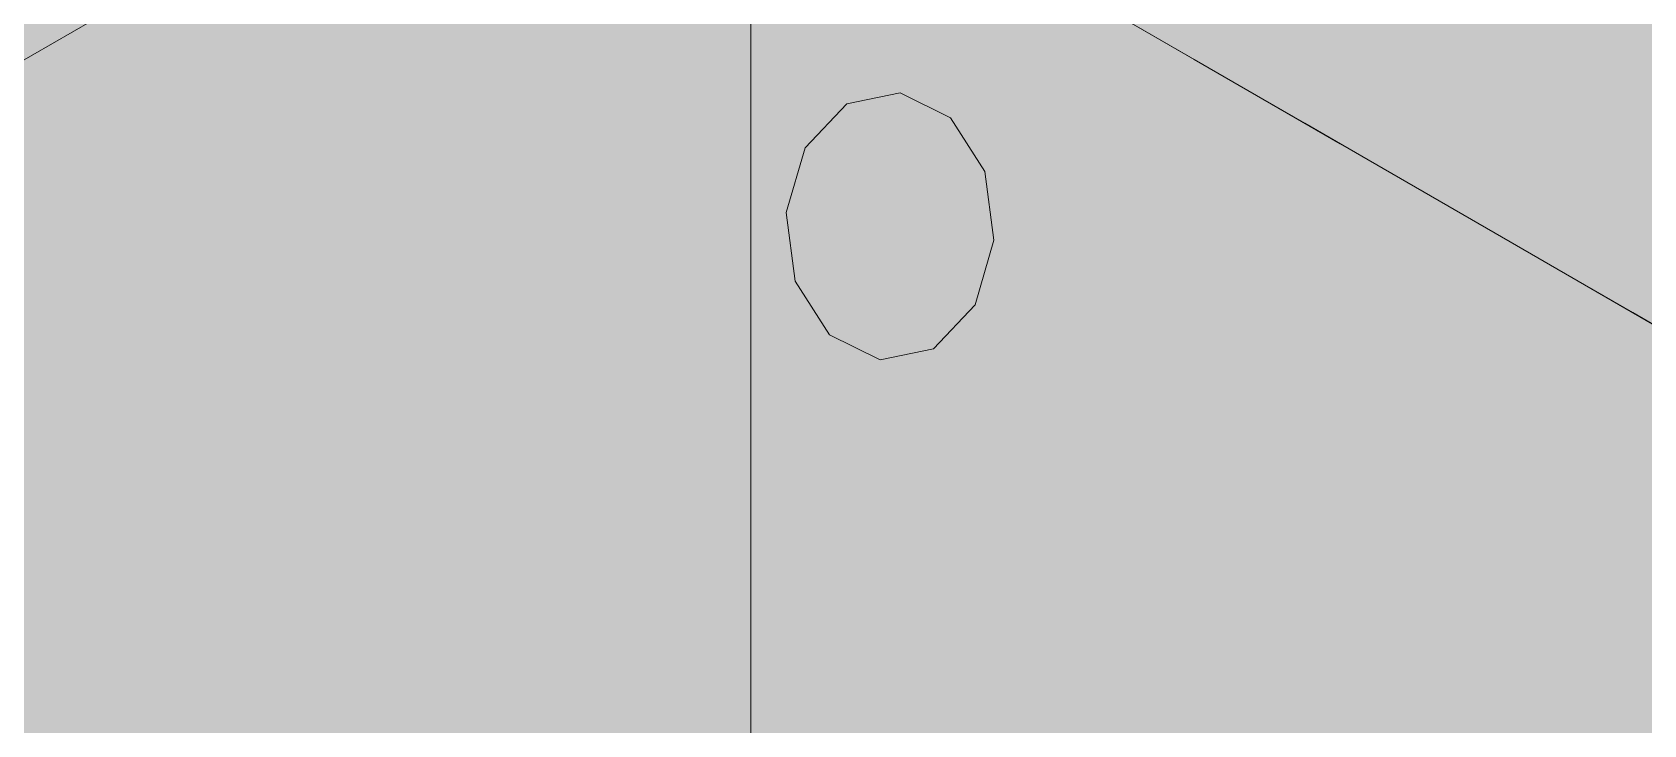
# Model space of a CAD drawing. Header units: metres. Extents: x 349021 to 349543, y 9281040 to 9281959.
# Drawn here: x 349203.5627 to 349203.7029, y 9281041.8945 to 9281041.9548 of the extents above; entities that cross this region are included whole.
import ezdxf

# ---------------------------------------------------------------- set-up
doc = ezdxf.new("R2010")
doc.units = ezdxf.units.M
doc.header["$LTSCALE"] = 0.25
doc.layers.add('ISO-3D', color=7, linetype='CONTINUOUS', lineweight=13)
doc.layers.add('ISO-3D-ARISTAS', color=250, linetype='CONTINUOUS', lineweight=13)

msp = doc.modelspace()

# ---------------------------------------------------------------- linework, layer by layer
at = {"layer": 'ISO-3D', "true_color": 0x8e8d88}
for points in [[(349203.57527, 9281041.96005), (349203.56273, 9281041.95281), (349203.57527, 9281041.97495), (349203.56273, 9281041.96771)], [(349203.56273, 9281041.95281), (349203.55019, 9281041.94557), (349203.56273, 9281041.96771), (349203.55019, 9281041.96047)]]:
    msp.add_solid(points, dxfattribs=at)
at = {"layer": 'ISO-3D', "true_color": 0x9e9d98}
for points in [[(349203.67888, 9281041.95857), (349203.69125, 9281041.95142), (349203.67888, 9281041.97346), (349203.69125, 9281041.96631)], [(349203.65606, 9281041.95685), (349203.66156, 9281041.95367), (349203.65606, 9281041.97174), (349203.66156, 9281041.96857)], [(349203.66156, 9281041.95367), (349203.67338, 9281041.94685), (349203.66156, 9281041.96857), (349203.67338, 9281041.96174)], [(349203.69125, 9281041.95142), (349203.70362, 9281041.94428), (349203.69125, 9281041.96631), (349203.70362, 9281041.95917)], [(349203.67338, 9281041.94685), (349203.67888, 9281041.94368), (349203.67338, 9281041.96174), (349203.67888, 9281041.95857)], [(349203.67888, 9281041.94368), (349203.69125, 9281041.93653), (349203.67888, 9281041.95857), (349203.69125, 9281041.95142)], [(349203.69125, 9281041.93653), (349203.70362, 9281041.92939), (349203.69125, 9281041.95142), (349203.70362, 9281041.94428)]]:
    msp.add_solid(points, dxfattribs=at)
at = {"layer": 'ISO-3D', "true_color": 0xb7aa8e}
for points in [[(349203.56333, 9281041.95822), (349203.5757, 9281041.95108), (349203.56333, 9281041.97219), (349203.5757, 9281041.96505)], [(349203.61281, 9281041.95982), (349203.62519, 9281041.95267), (349203.61281, 9281041.97323), (349203.62519, 9281041.96609)], [(349203.60044, 9281041.95886), (349203.61281, 9281041.95172), (349203.60044, 9281041.96696), (349203.61281, 9281041.95982)], [(349203.55095, 9281041.9514), (349203.56333, 9281041.94426), (349203.55095, 9281041.96537), (349203.56333, 9281041.95822)], [(349203.5757, 9281041.95108), (349203.58807, 9281041.94394), (349203.5757, 9281041.96505), (349203.58807, 9281041.9579)], [(349203.58807, 9281041.9579), (349203.60044, 9281041.95076), (349203.58807, 9281041.966), (349203.60044, 9281041.95886)], [(349203.61281, 9281041.95172), (349203.62519, 9281041.94457), (349203.61281, 9281041.95982), (349203.62519, 9281041.95267)], [(349203.56333, 9281041.94426), (349203.5757, 9281041.93711), (349203.56333, 9281041.95822), (349203.5757, 9281041.95108)], [(349203.60044, 9281041.95076), (349203.61281, 9281041.94362), (349203.60044, 9281041.95886), (349203.61281, 9281041.95172)], [(349203.58807, 9281041.94394), (349203.60044, 9281041.93679), (349203.58807, 9281041.9579), (349203.60044, 9281041.95076)], [(349203.55095, 9281041.93743), (349203.56333, 9281041.93029), (349203.55095, 9281041.9514), (349203.56333, 9281041.94426)], [(349203.5757, 9281041.93711), (349203.58807, 9281041.92997), (349203.5757, 9281041.95108), (349203.58807, 9281041.94394)], [(349203.61281, 9281041.94362), (349203.62519, 9281041.93647), (349203.61281, 9281041.95172), (349203.62519, 9281041.94457)], [(349203.60044, 9281041.93679), (349203.61281, 9281041.92965), (349203.60044, 9281041.95076), (349203.61281, 9281041.94362)], [(349203.56333, 9281041.93029), (349203.5757, 9281041.92315), (349203.56333, 9281041.94426), (349203.5757, 9281041.93711)], [(349203.58807, 9281041.92997), (349203.60044, 9281041.92283), (349203.58807, 9281041.94394), (349203.60044, 9281041.93679)], [(349203.61281, 9281041.92965), (349203.62519, 9281041.92251), (349203.61281, 9281041.94362), (349203.62519, 9281041.93647)], [(349203.55095, 9281041.92347), (349203.56333, 9281041.91632), (349203.55095, 9281041.93743), (349203.56333, 9281041.93029)], [(349203.5757, 9281041.92315), (349203.58807, 9281041.916), (349203.5757, 9281041.93711), (349203.58807, 9281041.92997)], [(349203.60044, 9281041.92283), (349203.61281, 9281041.91568), (349203.60044, 9281041.93679), (349203.61281, 9281041.92965)], [(349203.56333, 9281041.91632), (349203.5757, 9281041.90918), (349203.56333, 9281041.93029), (349203.5757, 9281041.92315)], [(349203.58807, 9281041.916), (349203.60044, 9281041.90886), (349203.58807, 9281041.92997), (349203.60044, 9281041.92283)], [(349203.61281, 9281041.91568), (349203.62519, 9281041.90854), (349203.61281, 9281041.92965), (349203.62519, 9281041.92251)], [(349203.55095, 9281041.9095), (349203.56333, 9281041.90236), (349203.55095, 9281041.92347), (349203.56333, 9281041.91632)], [(349203.5757, 9281041.90918), (349203.58807, 9281041.90204), (349203.5757, 9281041.92315), (349203.58807, 9281041.916)], [(349203.60044, 9281041.90886), (349203.61281, 9281041.90172), (349203.60044, 9281041.92283), (349203.61281, 9281041.91568)], [(349203.56333, 9281041.90236), (349203.5757, 9281041.89521), (349203.56333, 9281041.91632), (349203.5757, 9281041.90918)], [(349203.58807, 9281041.90204), (349203.60044, 9281041.89489), (349203.58807, 9281041.916), (349203.60044, 9281041.90886)], [(349203.61281, 9281041.90172), (349203.62519, 9281041.89457), (349203.61281, 9281041.91568), (349203.62519, 9281041.90854)], [(349203.55095, 9281041.89553), (349203.56333, 9281041.88839), (349203.55095, 9281041.9095), (349203.56333, 9281041.90236)], [(349203.5757, 9281041.89521), (349203.58807, 9281041.88807), (349203.5757, 9281041.90918), (349203.58807, 9281041.90204)], [(349203.60044, 9281041.89489), (349203.61281, 9281041.88775), (349203.60044, 9281041.90886), (349203.61281, 9281041.90172)], [(349203.56333, 9281041.88839), (349203.5757, 9281041.88125), (349203.56333, 9281041.90236), (349203.5757, 9281041.89521)], [(349203.58807, 9281041.88807), (349203.60044, 9281041.88093), (349203.58807, 9281041.90204), (349203.60044, 9281041.89489)], [(349203.61281, 9281041.88775), (349203.62519, 9281041.88061), (349203.61281, 9281041.90172), (349203.62519, 9281041.89457)], [(349203.55095, 9281041.88918), (349203.56333, 9281041.88204), (349203.55095, 9281041.89553), (349203.56333, 9281041.88839)], [(349203.5757, 9281041.88125), (349203.58807, 9281041.8741), (349203.5757, 9281041.89521), (349203.58807, 9281041.88807)], [(349203.60044, 9281041.88093), (349203.61281, 9281041.87378), (349203.60044, 9281041.89489), (349203.61281, 9281041.88775)]]:
    msp.add_solid(points, dxfattribs=at)
at = {"layer": 'ISO-3D', "true_color": 0xa4987f}
for points in [[(349203.65027, 9281041.95573), (349203.63773, 9281041.94849), (349203.65027, 9281041.97001), (349203.63773, 9281041.96277)], [(349203.67535, 9281041.95592), (349203.66281, 9281041.94868), (349203.67535, 9281041.97021), (349203.66281, 9281041.96297)], [(349203.70043, 9281041.95611), (349203.68789, 9281041.94887), (349203.70043, 9281041.9704), (349203.68789, 9281041.96316)], [(349203.63773, 9281041.94849), (349203.62519, 9281041.94125), (349203.63773, 9281041.96277), (349203.62519, 9281041.95553)], [(349203.66281, 9281041.94868), (349203.65027, 9281041.94144), (349203.66281, 9281041.96297), (349203.65027, 9281041.95573)], [(349203.68789, 9281041.94887), (349203.67535, 9281041.94163), (349203.68789, 9281041.96316), (349203.67535, 9281041.95592)], [(349203.71297, 9281041.94907), (349203.70043, 9281041.94183), (349203.71297, 9281041.96335), (349203.70043, 9281041.95611)], [(349203.65027, 9281041.94144), (349203.63773, 9281041.9342), (349203.65027, 9281041.95573), (349203.63773, 9281041.94849)], [(349203.67535, 9281041.94163), (349203.66281, 9281041.9344), (349203.67535, 9281041.95592), (349203.66281, 9281041.94868)], [(349203.70043, 9281041.94183), (349203.68789, 9281041.93459), (349203.70043, 9281041.95611), (349203.68789, 9281041.94887)], [(349203.63773, 9281041.9342), (349203.62519, 9281041.92696), (349203.63773, 9281041.94849), (349203.62519, 9281041.94125)], [(349203.66281, 9281041.9344), (349203.65027, 9281041.92715), (349203.66281, 9281041.94868), (349203.65027, 9281041.94144)], [(349203.68789, 9281041.93459), (349203.67535, 9281041.92735), (349203.68789, 9281041.94887), (349203.67535, 9281041.94163)], [(349203.71297, 9281041.93478), (349203.70043, 9281041.92754), (349203.71297, 9281041.94907), (349203.70043, 9281041.94183)], [(349203.65027, 9281041.92715), (349203.63773, 9281041.91991), (349203.65027, 9281041.94144), (349203.63773, 9281041.9342)], [(349203.67535, 9281041.92735), (349203.66281, 9281041.92011), (349203.67535, 9281041.94163), (349203.66281, 9281041.9344)], [(349203.70043, 9281041.92754), (349203.68789, 9281041.9203), (349203.70043, 9281041.94183), (349203.68789, 9281041.93459)], [(349203.63773, 9281041.91991), (349203.62519, 9281041.91267), (349203.63773, 9281041.9342), (349203.62519, 9281041.92696)], [(349203.66281, 9281041.92011), (349203.65027, 9281041.91287), (349203.66281, 9281041.9344), (349203.65027, 9281041.92715)], [(349203.68789, 9281041.9203), (349203.67535, 9281041.91306), (349203.68789, 9281041.93459), (349203.67535, 9281041.92735)], [(349203.71297, 9281041.9205), (349203.70043, 9281041.91326), (349203.71297, 9281041.93478), (349203.70043, 9281041.92754)], [(349203.67535, 9281041.91306), (349203.66281, 9281041.90582), (349203.67535, 9281041.92735), (349203.66281, 9281041.92011)], [(349203.70043, 9281041.91326), (349203.68789, 9281041.90602), (349203.70043, 9281041.92754), (349203.68789, 9281041.9203)], [(349203.65027, 9281041.91287), (349203.63773, 9281041.90563), (349203.65027, 9281041.92715), (349203.63773, 9281041.91991)], [(349203.68789, 9281041.90602), (349203.67535, 9281041.89878), (349203.68789, 9281041.9203), (349203.67535, 9281041.91306)], [(349203.71297, 9281041.90621), (349203.70043, 9281041.89897), (349203.71297, 9281041.9205), (349203.70043, 9281041.91326)], [(349203.63773, 9281041.90563), (349203.62519, 9281041.89839), (349203.63773, 9281041.91991), (349203.62519, 9281041.91267)], [(349203.66281, 9281041.90582), (349203.65027, 9281041.89858), (349203.66281, 9281041.92011), (349203.65027, 9281041.91287)], [(349203.70043, 9281041.89897), (349203.68789, 9281041.89173), (349203.70043, 9281041.91326), (349203.68789, 9281041.90602)], [(349203.65027, 9281041.89858), (349203.63773, 9281041.89134), (349203.65027, 9281041.91287), (349203.63773, 9281041.90563)], [(349203.67535, 9281041.89878), (349203.66281, 9281041.89154), (349203.67535, 9281041.91306), (349203.66281, 9281041.90582)], [(349203.71297, 9281041.89193), (349203.70043, 9281041.88469), (349203.71297, 9281041.90621), (349203.70043, 9281041.89897)], [(349203.63773, 9281041.89134), (349203.62519, 9281041.8841), (349203.63773, 9281041.90563), (349203.62519, 9281041.89839)], [(349203.66281, 9281041.89154), (349203.65027, 9281041.8843), (349203.66281, 9281041.90582), (349203.65027, 9281041.89858)], [(349203.68789, 9281041.89173), (349203.67535, 9281041.88449), (349203.68789, 9281041.90602), (349203.67535, 9281041.89878)], [(349203.65027, 9281041.8843), (349203.63773, 9281041.87706), (349203.65027, 9281041.89858), (349203.63773, 9281041.89134)], [(349203.67535, 9281041.88449), (349203.66281, 9281041.87725), (349203.67535, 9281041.89878), (349203.66281, 9281041.89154)], [(349203.70043, 9281041.88469), (349203.68789, 9281041.87745), (349203.70043, 9281041.89897), (349203.68789, 9281041.89173)]]:
    msp.add_solid(points, dxfattribs=at)
at = {"layer": 'ISO-3D', "true_color": 0xb0aea8}
for points in [[(349203.58781, 9281041.9673), (349203.60052, 9281041.95995), (349203.57527, 9281041.96005), (349203.58798, 9281041.95271)], [(349203.61306, 9281041.96719), (349203.62578, 9281041.95985), (349203.60052, 9281041.95995), (349203.61324, 9281041.95261)], [(349203.63832, 9281041.96709), (349203.65104, 9281041.95975), (349203.62578, 9281041.95985), (349203.6385, 9281041.95251)], [(349203.57527, 9281041.96005), (349203.58798, 9281041.95271), (349203.56273, 9281041.95281), (349203.57544, 9281041.94547)], [(349203.60052, 9281041.95995), (349203.61324, 9281041.95261), (349203.58798, 9281041.95271), (349203.6007, 9281041.94537)], [(349203.62578, 9281041.95985), (349203.6385, 9281041.95251), (349203.61324, 9281041.95261), (349203.62596, 9281041.94527)], [(349203.65104, 9281041.95975), (349203.66375, 9281041.95241), (349203.6385, 9281041.95251), (349203.65121, 9281041.94517)], [(349203.56273, 9281041.95281), (349203.57544, 9281041.94547), (349203.55019, 9281041.94557), (349203.5629, 9281041.93823)], [(349203.58798, 9281041.95271), (349203.6007, 9281041.94537), (349203.57544, 9281041.94547), (349203.58816, 9281041.93813)], [(349203.61324, 9281041.95261), (349203.62596, 9281041.94527), (349203.6007, 9281041.94537), (349203.61342, 9281041.93803)], [(349203.6385, 9281041.95251), (349203.65121, 9281041.94517), (349203.62596, 9281041.94527), (349203.63867, 9281041.93793)], [(349203.66375, 9281041.95241), (349203.67647, 9281041.94507), (349203.65121, 9281041.94517), (349203.66393, 9281041.93783)], [(349203.55019, 9281041.94557), (349203.5629, 9281041.93823), (349203.53765, 9281041.93833), (349203.55036, 9281041.93099)], [(349203.57544, 9281041.94547), (349203.58816, 9281041.93813), (349203.5629, 9281041.93823), (349203.57562, 9281041.93089)], [(349203.6007, 9281041.94537), (349203.61342, 9281041.93803), (349203.58816, 9281041.93813), (349203.60088, 9281041.93079)], [(349203.62596, 9281041.94527), (349203.63867, 9281041.93793), (349203.61342, 9281041.93803), (349203.62613, 9281041.93069)], [(349203.65121, 9281041.94517), (349203.66393, 9281041.93783), (349203.63867, 9281041.93793), (349203.65139, 9281041.93059)], [(349203.67647, 9281041.94507), (349203.68918, 9281041.93773), (349203.66393, 9281041.93783), (349203.67664, 9281041.93048)], [(349203.5629, 9281041.93823), (349203.57562, 9281041.93089), (349203.55036, 9281041.93099), (349203.56308, 9281041.92365)], [(349203.58816, 9281041.93813), (349203.60088, 9281041.93079), (349203.57562, 9281041.93089), (349203.58834, 9281041.92355)], [(349203.61342, 9281041.93803), (349203.62613, 9281041.93069), (349203.60088, 9281041.93079), (349203.61359, 9281041.92345)], [(349203.63867, 9281041.93793), (349203.65139, 9281041.93059), (349203.62613, 9281041.93069), (349203.63885, 9281041.92335)], [(349203.66393, 9281041.93783), (349203.67664, 9281041.93048), (349203.65139, 9281041.93059), (349203.6641, 9281041.92324)], [(349203.68918, 9281041.93773), (349203.7019, 9281041.93038), (349203.67664, 9281041.93048), (349203.68936, 9281041.92314)], [(349203.55036, 9281041.93099), (349203.56308, 9281041.92365), (349203.53782, 9281041.92375), (349203.55054, 9281041.91641)], [(349203.57562, 9281041.93089), (349203.58834, 9281041.92355), (349203.56308, 9281041.92365), (349203.5758, 9281041.91631)], [(349203.60088, 9281041.93079), (349203.61359, 9281041.92345), (349203.58834, 9281041.92355), (349203.60105, 9281041.91621)], [(349203.62613, 9281041.93069), (349203.63885, 9281041.92335), (349203.61359, 9281041.92345), (349203.62631, 9281041.91611)], [(349203.65139, 9281041.93059), (349203.6641, 9281041.92324), (349203.63885, 9281041.92335), (349203.65156, 9281041.916)], [(349203.67664, 9281041.93048), (349203.68936, 9281041.92314), (349203.6641, 9281041.92324), (349203.67682, 9281041.9159)], [(349203.7019, 9281041.93038), (349203.71462, 9281041.92304), (349203.68936, 9281041.92314), (349203.70208, 9281041.9158)], [(349203.56308, 9281041.92365), (349203.5758, 9281041.91631), (349203.55054, 9281041.91641), (349203.56326, 9281041.90907)], [(349203.58834, 9281041.92355), (349203.60105, 9281041.91621), (349203.5758, 9281041.91631), (349203.58851, 9281041.90897)], [(349203.61359, 9281041.92345), (349203.62631, 9281041.91611), (349203.60105, 9281041.91621), (349203.61377, 9281041.90887)], [(349203.63885, 9281041.92335), (349203.65156, 9281041.916), (349203.62631, 9281041.91611), (349203.63902, 9281041.90876)], [(349203.6641, 9281041.92324), (349203.67682, 9281041.9159), (349203.65156, 9281041.916), (349203.66428, 9281041.90866)], [(349203.68936, 9281041.92314), (349203.70208, 9281041.9158), (349203.67682, 9281041.9159), (349203.68954, 9281041.90856)], [(349203.71462, 9281041.92304), (349203.72733, 9281041.9157), (349203.70208, 9281041.9158), (349203.71479, 9281041.90846)], [(349203.55054, 9281041.91641), (349203.56326, 9281041.90907), (349203.538, 9281041.90917), (349203.55072, 9281041.90183)], [(349203.5758, 9281041.91631), (349203.58851, 9281041.90897), (349203.56326, 9281041.90907), (349203.57597, 9281041.90173)], [(349203.60105, 9281041.91621), (349203.61377, 9281041.90887), (349203.58851, 9281041.90897), (349203.60123, 9281041.90163)], [(349203.62631, 9281041.91611), (349203.63902, 9281041.90876), (349203.61377, 9281041.90887), (349203.62648, 9281041.90153)], [(349203.65156, 9281041.916), (349203.66428, 9281041.90866), (349203.63902, 9281041.90876), (349203.65174, 9281041.90142)], [(349203.67682, 9281041.9159), (349203.68954, 9281041.90856), (349203.66428, 9281041.90866), (349203.677, 9281041.90132)], [(349203.70208, 9281041.9158), (349203.71479, 9281041.90846), (349203.68954, 9281041.90856), (349203.70225, 9281041.90122)], [(349203.56326, 9281041.90907), (349203.57597, 9281041.90173), (349203.55072, 9281041.90183), (349203.56343, 9281041.89449)], [(349203.58851, 9281041.90897), (349203.60123, 9281041.90163), (349203.57597, 9281041.90173), (349203.58869, 9281041.89439)], [(349203.61377, 9281041.90887), (349203.62648, 9281041.90153), (349203.60123, 9281041.90163), (349203.61394, 9281041.89428)], [(349203.63902, 9281041.90876), (349203.65174, 9281041.90142), (349203.62648, 9281041.90153), (349203.6392, 9281041.89418)], [(349203.66428, 9281041.90866), (349203.677, 9281041.90132), (349203.65174, 9281041.90142), (349203.66446, 9281041.89408)], [(349203.68954, 9281041.90856), (349203.70225, 9281041.90122), (349203.677, 9281041.90132), (349203.68971, 9281041.89398)], [(349203.71479, 9281041.90846), (349203.72751, 9281041.90112), (349203.70225, 9281041.90122), (349203.71497, 9281041.89388)], [(349203.55072, 9281041.90183), (349203.56343, 9281041.89449), (349203.53818, 9281041.89459), (349203.55089, 9281041.88725)], [(349203.57597, 9281041.90173), (349203.58869, 9281041.89439), (349203.56343, 9281041.89449), (349203.57615, 9281041.88715)], [(349203.60123, 9281041.90163), (349203.61394, 9281041.89428), (349203.58869, 9281041.89439), (349203.6014, 9281041.88704)], [(349203.62648, 9281041.90153), (349203.6392, 9281041.89418), (349203.61394, 9281041.89428), (349203.62666, 9281041.88694)], [(349203.65174, 9281041.90142), (349203.66446, 9281041.89408), (349203.6392, 9281041.89418), (349203.65192, 9281041.88684)], [(349203.677, 9281041.90132), (349203.68971, 9281041.89398), (349203.66446, 9281041.89408), (349203.67717, 9281041.88674)], [(349203.70225, 9281041.90122), (349203.71497, 9281041.89388), (349203.68971, 9281041.89398), (349203.70243, 9281041.88664)]]:
    msp.add_solid(points, dxfattribs=at)
at = {"layer": 'ISO-3D', "true_color": 0x64402a}
for points in [[(349203.5069, 9281041.94655), (349203.51152, 9281041.9475), (349203.57022, 9281041.94754), (349203.57485, 9281041.9485)], [(349203.57022, 9281041.94754), (349203.57485, 9281041.9485), (349203.63354, 9281041.94854), (349203.63817, 9281041.94949)], [(349203.57776, 9281041.92624), (349203.57313, 9281041.92529), (349203.64108, 9281041.92724), (349203.63645, 9281041.92628)], [(349203.51443, 9281041.92525), (349203.5098, 9281041.9243), (349203.57776, 9281041.92624), (349203.57313, 9281041.92529)]]:
    msp.add_solid(points, dxfattribs=at)
at = {"layer": 'ISO-3D', "true_color": 0x513322}
for points in [[(349203.51152, 9281041.9475), (349203.51592, 9281041.94535), (349203.57485, 9281041.9485), (349203.57925, 9281041.94634)], [(349203.57485, 9281041.9485), (349203.57925, 9281041.94634), (349203.63817, 9281041.94949), (349203.64257, 9281041.94734)], [(349203.5098, 9281041.9243), (349203.5054, 9281041.92645), (349203.57313, 9281041.92529), (349203.56873, 9281041.92744)], [(349203.57313, 9281041.92529), (349203.56873, 9281041.92744), (349203.63645, 9281041.92628), (349203.63205, 9281041.92844)]]:
    msp.add_solid(points, dxfattribs=at)
at = {"layer": 'ISO-3D', "true_color": 0x754a31}
for points in [[(349203.5666, 9281041.94373), (349203.57022, 9281041.94754), (349203.62992, 9281041.94473), (349203.63354, 9281041.94854)], [(349203.50328, 9281041.94274), (349203.5069, 9281041.94655), (349203.5666, 9281041.94373), (349203.57022, 9281041.94754)], [(349203.51805, 9281041.92906), (349203.51443, 9281041.92525), (349203.58137, 9281041.93005), (349203.57776, 9281041.92624)], [(349203.58137, 9281041.93005), (349203.57776, 9281041.92624), (349203.6447, 9281041.93105), (349203.64108, 9281041.92724)]]:
    msp.add_solid(points, dxfattribs=at)
at = {"layer": 'ISO-3D', "true_color": 0x764b31}
for points in [[(349203.63731, 9281041.93789), (349203.62992, 9281041.94473), (349203.63354, 9281041.94854)], [(349203.63731, 9281041.93789), (349203.63354, 9281041.94854), (349203.63817, 9281041.94949)], [(349203.63731, 9281041.93789), (349203.63817, 9281041.94949), (349203.64257, 9281041.94734)], [(349203.63731, 9281041.93789), (349203.64257, 9281041.94734), (349203.64556, 9281041.94265)], [(349203.63731, 9281041.93789), (349203.62828, 9281041.93909), (349203.62992, 9281041.94473)], [(349203.58224, 9281041.94166), (349203.58301, 9281041.93569), (349203.64556, 9281041.94265), (349203.64634, 9281041.93669)], [(349203.63731, 9281041.93789), (349203.64556, 9281041.94265), (349203.64634, 9281041.93669)], [(349203.51891, 9281041.94066), (349203.51969, 9281041.9347), (349203.58224, 9281041.94166), (349203.58301, 9281041.93569)], [(349203.56574, 9281041.93213), (349203.56496, 9281041.93809), (349203.62906, 9281041.93312), (349203.62828, 9281041.93909)], [(349203.63731, 9281041.93789), (349203.62906, 9281041.93312), (349203.62828, 9281041.93909)], [(349203.50242, 9281041.93114), (349203.50164, 9281041.9371), (349203.56574, 9281041.93213), (349203.56496, 9281041.93809)], [(349203.63731, 9281041.93789), (349203.63205, 9281041.92844), (349203.62906, 9281041.93312)], [(349203.63731, 9281041.93789), (349203.63645, 9281041.92628), (349203.63205, 9281041.92844)], [(349203.63731, 9281041.93789), (349203.64108, 9281041.92724), (349203.63645, 9281041.92628)], [(349203.63731, 9281041.93789), (349203.64634, 9281041.93669), (349203.6447, 9281041.93105)], [(349203.63731, 9281041.93789), (349203.6447, 9281041.93105), (349203.64108, 9281041.92724)]]:
    msp.add_solid(points, dxfattribs=at)
at = {"layer": 'ISO-3D', "true_color": 0x67412b}
for points in [[(349203.57925, 9281041.94634), (349203.58224, 9281041.94166), (349203.64257, 9281041.94734), (349203.64556, 9281041.94265)], [(349203.51592, 9281041.94535), (349203.51891, 9281041.94066), (349203.57925, 9281041.94634), (349203.58224, 9281041.94166)], [(349203.56873, 9281041.92744), (349203.56574, 9281041.93213), (349203.63205, 9281041.92844), (349203.62906, 9281041.93312)], [(349203.5054, 9281041.92645), (349203.50242, 9281041.93114), (349203.56873, 9281041.92744), (349203.56574, 9281041.93213)]]:
    msp.add_solid(points, dxfattribs=at)
at = {"layer": 'ISO-3D', "true_color": 0x7b4e33}
for points in [[(349203.56496, 9281041.93809), (349203.5666, 9281041.94373), (349203.62828, 9281041.93909), (349203.62992, 9281041.94473)], [(349203.50164, 9281041.9371), (349203.50328, 9281041.94274), (349203.56496, 9281041.93809), (349203.5666, 9281041.94373)], [(349203.51969, 9281041.9347), (349203.51805, 9281041.92906), (349203.58301, 9281041.93569), (349203.58137, 9281041.93005)], [(349203.58301, 9281041.93569), (349203.58137, 9281041.93005), (349203.64634, 9281041.93669), (349203.6447, 9281041.93105)]]:
    msp.add_solid(points, dxfattribs=at)
at = {"layer": 'ISO-3D-ARISTAS', "color": 250}
for p, q in [((349203.62519, 9281041.95267), (349203.62519, 9281041.96609)), ((349203.56273, 9281041.95281), (349203.57527, 9281041.96005)), ((349203.57527, 9281041.96005), (349203.56273, 9281041.95281)), ((349203.65104, 9281041.95975), (349203.66375, 9281041.95241)), ((349203.65606, 9281041.95685), (349203.66156, 9281041.95367)), ((349203.62519, 9281041.94125), (349203.62519, 9281041.95553)), ((349203.55019, 9281041.94557), (349203.56273, 9281041.95281)), ((349203.56273, 9281041.95281), (349203.55019, 9281041.94557)), ((349203.62519, 9281041.94457), (349203.62519, 9281041.95267)), ((349203.66156, 9281041.95367), (349203.67338, 9281041.94685)), ((349203.66375, 9281041.95241), (349203.67647, 9281041.94507)), ((349203.63354, 9281041.94854), (349203.62992, 9281041.94473)), ((349203.62992, 9281041.94473), (349203.63354, 9281041.94854)), ((349203.63817, 9281041.94949), (349203.63354, 9281041.94854)), ((349203.63354, 9281041.94854), (349203.63817, 9281041.94949)), ((349203.64257, 9281041.94734), (349203.63817, 9281041.94949)), ((349203.63817, 9281041.94949), (349203.64257, 9281041.94734)), ((349203.64556, 9281041.94265), (349203.64257, 9281041.94734)), ((349203.64257, 9281041.94734), (349203.64556, 9281041.94265)), ((349203.67338, 9281041.94685), (349203.67888, 9281041.94368)), ((349203.62519, 9281041.93647), (349203.62519, 9281041.94457)), ((349203.62992, 9281041.94473), (349203.62828, 9281041.93909)), ((349203.62828, 9281041.93909), (349203.62992, 9281041.94473)), ((349203.67647, 9281041.94507), (349203.68918, 9281041.93773)), ((349203.64634, 9281041.93669), (349203.64556, 9281041.94265)), ((349203.64556, 9281041.94265), (349203.64634, 9281041.93669)), ((349203.67888, 9281041.94368), (349203.69125, 9281041.93653)), ((349203.62519, 9281041.92696), (349203.62519, 9281041.94125)), ((349203.62828, 9281041.93909), (349203.62906, 9281041.93312)), ((349203.62906, 9281041.93312), (349203.62828, 9281041.93909)), ((349203.68918, 9281041.93773), (349203.7019, 9281041.93038)), ((349203.62519, 9281041.92251), (349203.62519, 9281041.93647)), ((349203.6447, 9281041.93105), (349203.64634, 9281041.93669)), ((349203.64634, 9281041.93669), (349203.6447, 9281041.93105)), ((349203.69125, 9281041.93653), (349203.70362, 9281041.92939)), ((349203.62906, 9281041.93312), (349203.63205, 9281041.92844)), ((349203.63205, 9281041.92844), (349203.62906, 9281041.93312)), ((349203.64108, 9281041.92724), (349203.6447, 9281041.93105)), ((349203.6447, 9281041.93105), (349203.64108, 9281041.92724)), ((349203.7019, 9281041.93038), (349203.71462, 9281041.92304)), ((349203.63205, 9281041.92844), (349203.63645, 9281041.92628)), ((349203.63645, 9281041.92628), (349203.63205, 9281041.92844)), ((349203.63645, 9281041.92628), (349203.64108, 9281041.92724)), ((349203.64108, 9281041.92724), (349203.63645, 9281041.92628)), ((349203.62519, 9281041.91267), (349203.62519, 9281041.92696)), ((349203.62519, 9281041.90854), (349203.62519, 9281041.92251)), ((349203.62519, 9281041.89839), (349203.62519, 9281041.91267)), ((349203.62519, 9281041.89457), (349203.62519, 9281041.90854)), ((349203.62519, 9281041.8841), (349203.62519, 9281041.89839)), ((349203.62519, 9281041.88061), (349203.62519, 9281041.89457))]:
    msp.add_line(p, q, dxfattribs=at)

doc.saveas('drawing.dxf')
